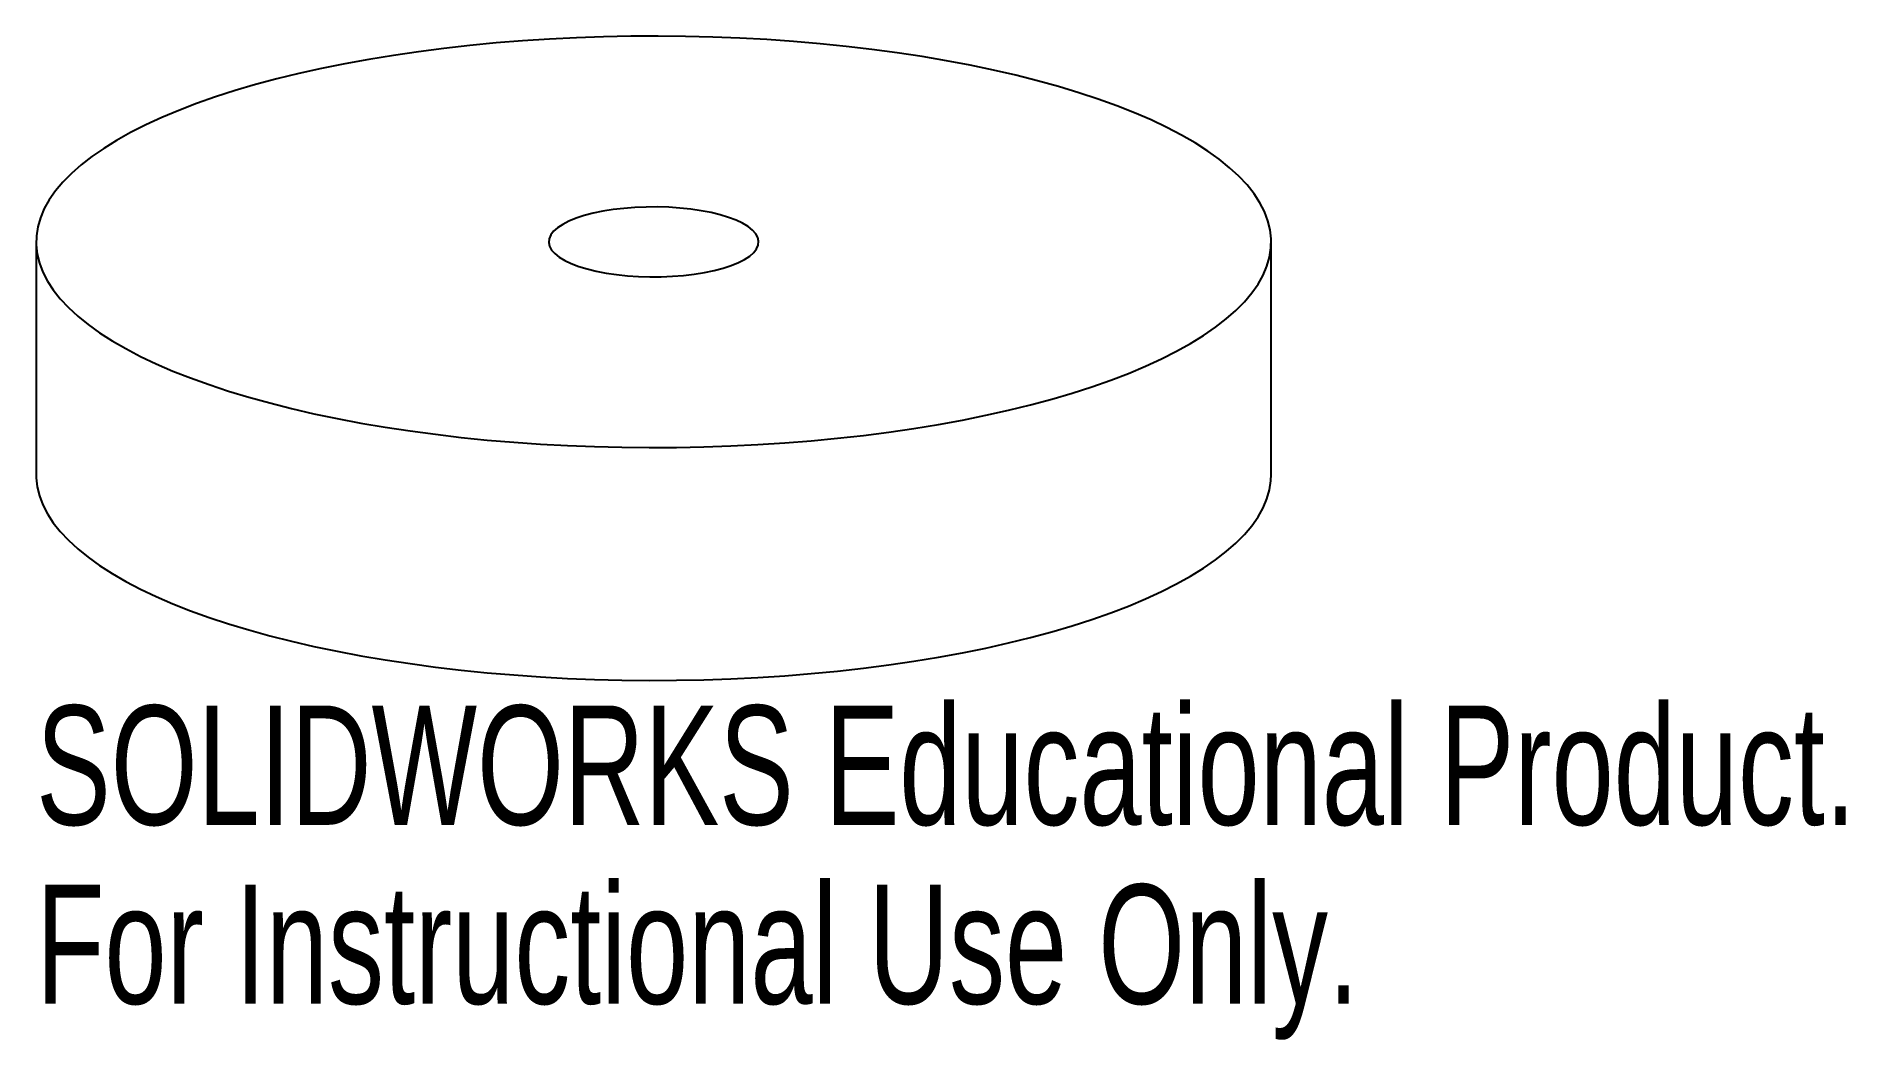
# Paper-space layout '_Dimetric' of a CAD drawing. Header units: millimetres. Extents: x -25 to 48.3, y -22.9 to 17.8.
import ezdxf

# ---------------------------------------------------------------- set-up
doc = ezdxf.new("R2010")
doc.units = ezdxf.units.MM
doc.styles.add('SLDTEXTSTYLE0', font='TXT', dxfattribs={"width": 0.7})

psp = doc.layouts.new('_Dimetric')

# ---------------------------------------------------------------- linework, layer by layer
at = {"color": 7, "linetype": 'Continuous', "lineweight": 25}
for p, q in [((-25, 9.428), (-25, 0)), ((25, 0), (25, 9.428))]:
    psp.add_line(p, q, dxfattribs=at)
at = {"color": 7, "linetype": 'Continuous', "lineweight": 25, "flags": 128}
for points in [[(-8.839, 1.633), (-7.796, 1.51), (-6.737, 1.403), (-5.666, 1.312), (-4.583, 1.236), (-3.492, 1.176), (-2.393, 1.133), (-1.29, 1.106), (-0.185, 1.095), (0.921, 1.1), (2.026, 1.122), (3.126, 1.16), (4.22, 1.214), (5.306, 1.285), (6.381, 1.371), (7.444, 1.473), (8.492, 1.59), (9.524, 1.723), (10.537, 1.871), (11.53, 2.034), (12.5, 2.211), (13.445, 2.403), (14.364, 2.608), (15.255, 2.826), (16.117, 3.058), (16.946, 3.301), (17.743, 3.557), (18.504, 3.825), (19.23, 4.103), (19.918, 4.392), (20.566, 4.69), (21.175, 4.998), (21.742, 5.315), (22.267, 5.639), (22.748, 5.971), (23.184, 6.31), (23.575, 6.655), (23.92, 7.005), (24.218, 7.36), (24.469, 7.719), (24.672, 8.082), (24.826, 8.447), (24.932, 8.814), (24.989, 9.182), (24.997, 9.551), (24.957, 9.919), (24.867, 10.287), (24.729, 10.653), (24.542, 11.016), (24.307, 11.376), (24.025, 11.733), (23.695, 12.085), (23.32, 12.432), (22.898, 12.773), (22.432, 13.107), (21.922, 13.434), (21.369, 13.753), (20.774, 14.064), (20.139, 14.366), (19.464, 14.658), (18.751, 14.94), (18.001, 15.211), (17.216, 15.471), (16.397, 15.719), (15.546, 15.954), (14.665, 16.177), (13.755, 16.387), (12.818, 16.583), (11.856, 16.765), (10.871, 16.932), (9.865, 17.085), (8.839, 17.223), (7.796, 17.346), (6.737, 17.453), (5.666, 17.545), (4.583, 17.62), (3.492, 17.68), (2.393, 17.723), (1.29, 17.75), (0.185, 17.761), (-0.921, 17.756), (-2.026, 17.734), (-3.126, 17.696), (-4.22, 17.642), (-5.306, 17.572), (-6.381, 17.485), (-7.444, 17.383), (-8.492, 17.266), (-9.524, 17.133), (-10.537, 16.985), (-11.53, 16.822), (-12.5, 16.645), (-13.445, 16.454), (-14.364, 16.249), (-15.255, 16.03), (-16.117, 15.799), (-16.946, 15.555), (-17.743, 15.299), (-18.504, 15.032), (-19.23, 14.753), (-19.918, 14.465), (-20.566, 14.166), (-21.175, 13.858), (-21.742, 13.541), (-22.267, 13.217), (-22.748, 12.885), (-23.184, 12.546), (-23.575, 12.201), (-23.92, 11.851), (-24.218, 11.496), (-24.469, 11.137), (-24.672, 10.774), (-24.826, 10.409), (-24.932, 10.042), (-24.989, 9.674), (-24.997, 9.305), (-24.957, 8.937), (-24.867, 8.569), (-24.729, 8.204), (-24.542, 7.84), (-24.307, 7.48), (-24.025, 7.123), (-23.695, 6.771), (-23.32, 6.425), (-22.898, 6.084), (-22.432, 5.749), (-21.922, 5.422), (-21.369, 5.103), (-20.774, 4.792), (-20.139, 4.49), (-19.464, 4.198), (-18.751, 3.916), (-18.001, 3.645), (-17.216, 3.385), (-16.397, 3.138), (-15.546, 2.902), (-14.665, 2.679), (-13.755, 2.469), (-12.818, 2.273), (-11.856, 2.091), (-10.871, 1.924), (-9.865, 1.771), (-8.839, 1.633)], [(-1.503, 8.103), (-1.064, 8.057), (-0.613, 8.026), (-0.155, 8.012), (0.306, 8.015), (0.762, 8.034), (1.21, 8.07), (1.643, 8.122), (2.057, 8.188), (2.447, 8.27), (2.809, 8.365), (3.137, 8.472), (3.429, 8.591), (3.68, 8.719), (3.888, 8.856), (4.051, 9), (4.166, 9.148), (4.233, 9.3), (4.249, 9.453), (4.216, 9.606), (4.134, 9.757), (4.003, 9.904), (3.825, 10.046), (3.602, 10.18), (3.337, 10.305), (3.033, 10.42), (2.693, 10.524), (2.322, 10.615), (1.924, 10.691), (1.503, 10.753), (1.064, 10.8), (0.613, 10.83), (0.155, 10.844), (-0.306, 10.841), (-0.762, 10.822), (-1.21, 10.786), (-1.643, 10.735), (-2.057, 10.668), (-2.447, 10.586), (-2.809, 10.491), (-3.137, 10.384), (-3.429, 10.265), (-3.68, 10.137), (-3.888, 10), (-4.051, 9.856), (-4.166, 9.708), (-4.233, 9.556), (-4.249, 9.403), (-4.216, 9.25), (-4.134, 9.099), (-4.003, 8.952), (-3.825, 8.81), (-3.602, 8.676), (-3.337, 8.551), (-3.033, 8.436), (-2.693, 8.332), (-2.322, 8.242), (-1.924, 8.165), (-1.503, 8.103)], [(-25, 0), (-24.997, -0.123), (-24.957, -0.491), (-24.867, -0.859), (-24.729, -1.225), (-24.542, -1.588), (-24.307, -1.948), (-24.025, -2.305), (-23.695, -2.657), (-23.32, -3.004), (-22.898, -3.344), (-22.432, -3.679), (-21.922, -4.006), (-21.369, -4.325), (-20.774, -4.636), (-20.139, -4.938), (-19.464, -5.23), (-18.751, -5.512), (-18.001, -5.783), (-17.216, -6.043), (-16.397, -6.291), (-15.546, -6.526), (-14.665, -6.749), (-13.755, -6.959), (-12.818, -7.155), (-11.856, -7.337), (-10.871, -7.504), (-9.865, -7.657), (-8.839, -7.795)], [(-8.839, -7.795), (-7.796, -7.918), (-6.737, -8.025), (-5.666, -8.116), (-4.583, -8.192), (-3.492, -8.252), (-2.393, -8.295), (-1.29, -8.322), (-0.185, -8.333), (0.921, -8.328), (2.026, -8.306), (3.126, -8.268), (4.22, -8.214), (5.306, -8.144), (6.381, -8.057), (7.444, -7.955), (8.492, -7.838), (9.524, -7.705), (10.537, -7.557), (11.53, -7.394), (12.5, -7.217), (13.445, -7.026), (14.364, -6.82), (15.255, -6.602), (16.117, -6.371), (16.946, -6.127), (17.743, -5.871), (18.504, -5.603), (19.23, -5.325), (19.918, -5.036), (20.566, -4.738), (21.175, -4.43), (21.742, -4.113), (22.267, -3.789), (22.748, -3.457), (23.184, -3.118), (23.575, -2.773), (23.92, -2.423), (24.218, -2.068), (24.469, -1.709), (24.672, -1.346), (24.826, -0.981), (24.932, -0.614), (24.989, -0.246), (25, 0)]]:
    psp.add_lwpolyline(points, dxfattribs=at)

# ---------------------------------------------------------------- texts
at = {"color": 7, "linetype": 'Continuous', "char_height": 4.83362, "attachment_point": 1, "style": 'SLDTEXTSTYLE0'}
for s, insert in [('SOLIDWORKS Educational Product.', (-25, -9.353)), ('For Instructional Use Only.', (-25, -16.603))]:
    psp.add_mtext(s, dxfattribs=dict(at, insert=insert))

doc.saveas('drawing.dxf')
